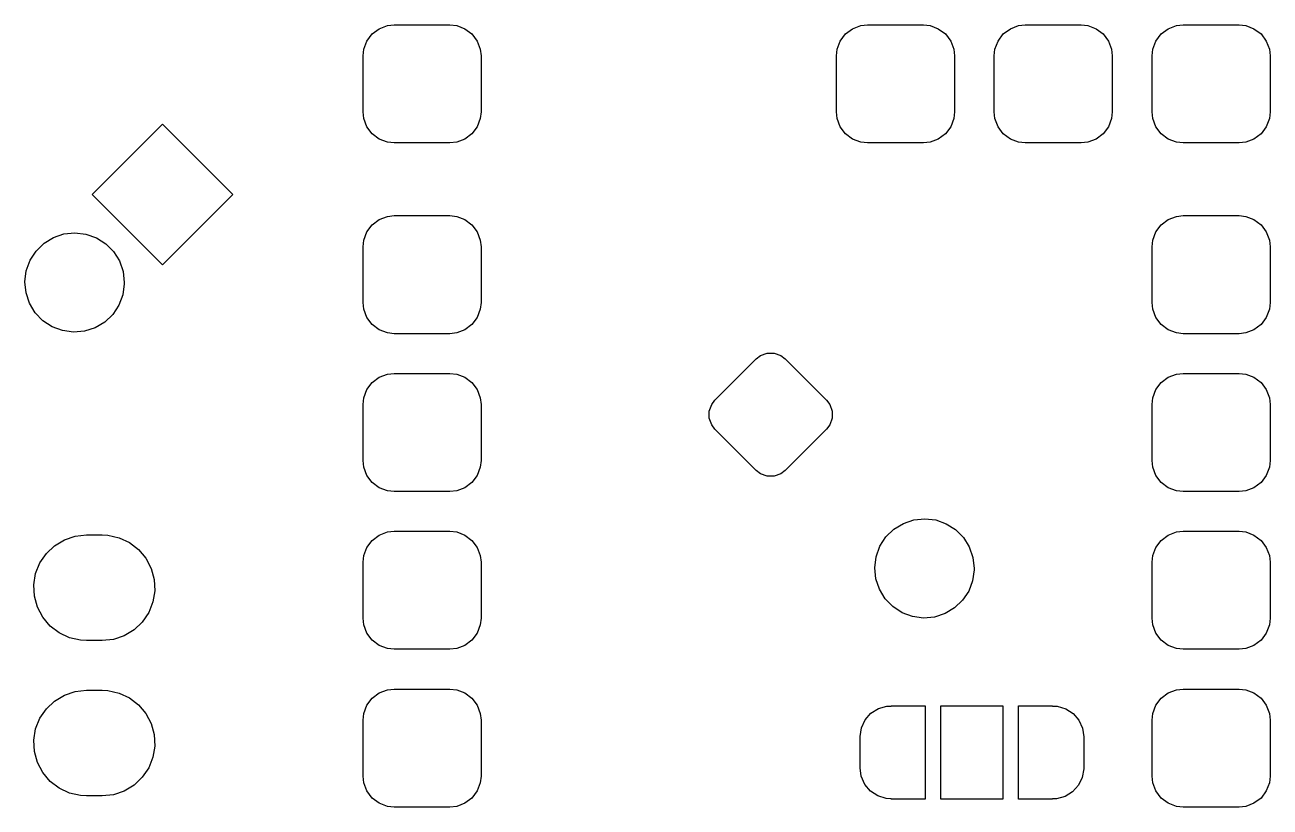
# Model space of a CAD drawing. Extents: x 100.3 to 143.7, y -109.4 to -50.6.
# Drawn here: x 101.36 to 121.4, y -80.98 to -68.39 of the extents above; entities that cross this region are included whole.
import ezdxf

# ---------------------------------------------------------------- set-up
doc = ezdxf.new("R2010")
doc.units = 0
doc.layers.add('BLACK', color=7, linetype='CONTINUOUS')

msp = doc.modelspace()

# ---------------------------------------------------------------- linework, layer by layer
at = {"layer": 'BLACK', "linetype": 'CONTINUOUS'}
for p, q in [((106.861, -68.6497), (106.946, -68.5364)), ((106.946, -68.5364), (107.06, -68.4514)), ((107.06, -68.4514), (107.192, -68.4017)), ((107.192, -68.4017), (107.3, -68.39)), ((107.3, -68.39), (108.2, -68.39)), ((108.2, -68.39), (108.308, -68.4017)), ((108.308, -68.4017), (108.44, -68.4514)), ((108.44, -68.4514), (108.554, -68.5364)), ((108.554, -68.5364), (108.639, -68.6497)), ((114.481, -68.6497), (114.566, -68.5364)), ((114.566, -68.5364), (114.68, -68.4514)), ((114.68, -68.4514), (114.812, -68.4017)), ((114.812, -68.4017), (114.92, -68.39)), ((114.92, -68.39), (115.82, -68.39)), ((115.82, -68.39), (115.928, -68.4017)), ((115.928, -68.4017), (116.06, -68.4514)), ((116.06, -68.4514), (116.174, -68.5364)), ((116.174, -68.5364), (116.259, -68.6497)), ((117.021, -68.6497), (117.106, -68.5364)), ((117.106, -68.5364), (117.22, -68.4514)), ((117.22, -68.4514), (117.352, -68.4017)), ((117.352, -68.4017), (117.46, -68.39)), ((117.46, -68.39), (118.36, -68.39)), ((118.36, -68.39), (118.468, -68.4017)), ((118.468, -68.4017), (118.6, -68.4514)), ((118.6, -68.4514), (118.714, -68.5364)), ((118.714, -68.5364), (118.799, -68.6497)), ((119.561, -68.6497), (119.646, -68.5364)), ((119.646, -68.5364), (119.76, -68.4514)), ((119.76, -68.4514), (119.892, -68.4017)), ((119.892, -68.4017), (120, -68.39)), ((120, -68.39), (120.9, -68.39)), ((120.9, -68.39), (121.008, -68.4017)), ((121.008, -68.4017), (121.14, -68.4514)), ((121.14, -68.4514), (121.254, -68.5364)), ((121.254, -68.5364), (121.339, -68.6497)), ((106.812, -68.7824), (106.861, -68.6497)), ((108.639, -68.6497), (108.688, -68.7824)), ((114.432, -68.7824), (114.481, -68.6497)), ((116.259, -68.6497), (116.308, -68.7824)), ((116.972, -68.7824), (117.021, -68.6497)), ((118.799, -68.6497), (118.848, -68.7824)), ((119.512, -68.7824), (119.561, -68.6497)), ((121.339, -68.6497), (121.388, -68.7824)), ((106.8, -68.8897), (106.812, -68.7824)), ((106.8, -69.7903), (106.8, -68.8897)), ((108.688, -68.7824), (108.7, -68.8897)), ((108.7, -68.8897), (108.7, -69.7903)), ((114.42, -68.8897), (114.432, -68.7824)), ((114.42, -69.7903), (114.42, -68.8897)), ((116.308, -68.7824), (116.32, -68.8897)), ((116.32, -68.8897), (116.32, -69.7903)), ((116.96, -68.8897), (116.972, -68.7824)), ((116.96, -69.7903), (116.96, -68.8897)), ((118.848, -68.7824), (118.86, -68.8897)), ((118.86, -68.8897), (118.86, -69.7903)), ((119.5, -68.8897), (119.512, -68.7824)), ((119.5, -69.7903), (119.5, -68.8897)), ((121.388, -68.7824), (121.4, -68.8897)), ((121.4, -68.8897), (121.4, -69.7903)), ((106.812, -69.8976), (106.8, -69.7903)), ((106.861, -70.0303), (106.812, -69.8976)), ((108.688, -69.8976), (108.639, -70.0303)), ((108.7, -69.7903), (108.688, -69.8976)), ((114.432, -69.8976), (114.42, -69.7903)), ((114.481, -70.0303), (114.432, -69.8976)), ((116.308, -69.8976), (116.259, -70.0303)), ((116.32, -69.7903), (116.308, -69.8976)), ((116.972, -69.8976), (116.96, -69.7903)), ((117.021, -70.0303), (116.972, -69.8976)), ((118.848, -69.8976), (118.799, -70.0303)), ((118.86, -69.7903), (118.848, -69.8976)), ((119.512, -69.8976), (119.5, -69.7903)), ((119.561, -70.0303), (119.512, -69.8976)), ((121.388, -69.8976), (121.339, -70.0303)), ((121.4, -69.7903), (121.388, -69.8976)), ((102.441, -71.1206), (103.572, -69.9893)), ((103.572, -69.9893), (104.704, -71.1206)), ((106.946, -70.1436), (106.861, -70.0303)), ((107.06, -70.2286), (106.946, -70.1436)), ((108.554, -70.1436), (108.44, -70.2286)), ((108.639, -70.0303), (108.554, -70.1436)), ((114.566, -70.1436), (114.481, -70.0303)), ((114.68, -70.2286), (114.566, -70.1436)), ((116.174, -70.1436), (116.06, -70.2286)), ((116.259, -70.0303), (116.174, -70.1436)), ((117.106, -70.1436), (117.021, -70.0303)), ((117.22, -70.2286), (117.106, -70.1436)), ((118.714, -70.1436), (118.6, -70.2286)), ((118.799, -70.0303), (118.714, -70.1436)), ((119.646, -70.1436), (119.561, -70.0303)), ((119.76, -70.2286), (119.646, -70.1436)), ((121.254, -70.1436), (121.14, -70.2286)), ((121.339, -70.0303), (121.254, -70.1436)), ((107.192, -70.2783), (107.06, -70.2286)), ((107.3, -70.29), (107.192, -70.2783)), ((108.2, -70.29), (107.3, -70.29)), ((108.308, -70.2783), (108.2, -70.29)), ((108.44, -70.2286), (108.308, -70.2783)), ((114.812, -70.2783), (114.68, -70.2286)), ((114.92, -70.29), (114.812, -70.2783)), ((115.82, -70.29), (114.92, -70.29)), ((115.928, -70.2783), (115.82, -70.29)), ((116.06, -70.2286), (115.928, -70.2783)), ((117.352, -70.2783), (117.22, -70.2286)), ((117.46, -70.29), (117.352, -70.2783)), ((118.36, -70.29), (117.46, -70.29)), ((118.468, -70.2783), (118.36, -70.29)), ((118.6, -70.2286), (118.468, -70.2783)), ((119.892, -70.2783), (119.76, -70.2286)), ((120, -70.29), (119.892, -70.2783)), ((120.9, -70.29), (120, -70.29)), ((121.008, -70.2783), (120.9, -70.29)), ((121.14, -70.2286), (121.008, -70.2783)), ((103.572, -72.252), (102.441, -71.1206)), ((104.704, -71.1206), (103.572, -72.252)), ((106.946, -71.6064), (107.06, -71.5214)), ((107.06, -71.5214), (107.192, -71.4717)), ((107.192, -71.4717), (107.3, -71.46)), ((107.3, -71.46), (108.2, -71.46)), ((108.2, -71.46), (108.308, -71.4717)), ((108.308, -71.4717), (108.44, -71.5214)), ((108.44, -71.5214), (108.554, -71.6064)), ((119.646, -71.6064), (119.76, -71.5214)), ((119.76, -71.5214), (119.892, -71.4717)), ((119.892, -71.4717), (120, -71.46)), ((120, -71.46), (120.9, -71.46)), ((120.9, -71.46), (121.008, -71.4717)), ((121.008, -71.4717), (121.14, -71.5214)), ((121.14, -71.5214), (121.254, -71.6064)), ((101.986, -71.7535), (102.164, -71.7349)), ((102.164, -71.7349), (102.341, -71.756)), ((106.812, -71.8524), (106.861, -71.7197)), ((106.861, -71.7197), (106.946, -71.6064)), ((108.554, -71.6064), (108.639, -71.7197)), ((108.639, -71.7197), (108.688, -71.8524)), ((119.512, -71.8524), (119.561, -71.7197)), ((119.561, -71.7197), (119.646, -71.6064)), ((121.254, -71.6064), (121.339, -71.7197)), ((121.339, -71.7197), (121.388, -71.8524)), ((101.538, -72.0292), (101.666, -71.9044)), ((101.666, -71.9044), (101.818, -71.811)), ((101.818, -71.811), (101.986, -71.7535)), ((102.341, -71.756), (102.509, -71.8158)), ((102.509, -71.8158), (102.659, -71.9114)), ((102.659, -71.9114), (102.785, -72.0379)), ((106.8, -71.9597), (106.812, -71.8524)), ((108.688, -71.8524), (108.7, -71.9597)), ((119.5, -71.9597), (119.512, -71.8524)), ((121.388, -71.8524), (121.4, -71.9597)), ((101.442, -72.1791), (101.538, -72.0292)), ((102.785, -72.0379), (102.88, -72.1892)), ((106.8, -72.8603), (106.8, -71.9597)), ((108.7, -71.9597), (108.7, -72.8603)), ((119.5, -72.8603), (119.5, -71.9597)), ((121.4, -71.9597), (121.4, -72.8603)), ((101.358, -72.5237), (101.381, -72.3467)), ((101.381, -72.3467), (101.442, -72.1791)), ((102.88, -72.1892), (102.938, -72.3576)), ((101.376, -72.7012), (101.358, -72.5237)), ((102.938, -72.3576), (102.958, -72.5348)), ((102.958, -72.5348), (102.958, -72.5572)), ((101.432, -72.8704), (101.376, -72.7012)), ((102.933, -72.7338), (102.87, -72.9005)), ((102.958, -72.5572), (102.933, -72.7338)), ((101.524, -73.023), (101.432, -72.8704)), ((102.87, -72.9005), (102.771, -73.0491)), ((106.812, -72.9676), (106.8, -72.8603)), ((108.7, -72.8603), (108.688, -72.9676)), ((119.512, -72.9676), (119.5, -72.8603)), ((121.4, -72.8603), (121.388, -72.9676)), ((101.648, -73.1513), (101.524, -73.023)), ((101.797, -73.2489), (101.648, -73.1513)), ((102.771, -73.0491), (102.642, -73.1721)), ((106.861, -73.1003), (106.812, -72.9676)), ((106.946, -73.2136), (106.861, -73.1003)), ((108.639, -73.1003), (108.554, -73.2136)), ((108.688, -72.9676), (108.639, -73.1003)), ((119.561, -73.1003), (119.512, -72.9676)), ((119.646, -73.2136), (119.561, -73.1003)), ((121.339, -73.1003), (121.254, -73.2136)), ((121.388, -72.9676), (121.339, -73.1003)), ((101.965, -73.3111), (101.797, -73.2489)), ((102.141, -73.3347), (101.965, -73.3111)), ((102.319, -73.3185), (102.141, -73.3347)), ((102.489, -73.2634), (102.319, -73.3185)), ((102.642, -73.1721), (102.489, -73.2634)), ((107.06, -73.2986), (106.946, -73.2136)), ((107.192, -73.3483), (107.06, -73.2986)), ((107.3, -73.36), (107.192, -73.3483)), ((108.308, -73.3483), (108.2, -73.36)), ((108.44, -73.2986), (108.308, -73.3483)), ((108.554, -73.2136), (108.44, -73.2986)), ((119.76, -73.2986), (119.646, -73.2136)), ((119.892, -73.3483), (119.76, -73.2986)), ((120, -73.36), (119.892, -73.3483)), ((121.008, -73.3483), (120.9, -73.36)), ((121.14, -73.2986), (121.008, -73.3483)), ((121.254, -73.2136), (121.14, -73.2986)), ((108.2, -73.36), (107.3, -73.36)), ((120.9, -73.36), (120, -73.36)), ((113.13, -73.7643), (113.198, -73.7119)), ((113.198, -73.7119), (113.305, -73.6727)), ((113.305, -73.6727), (113.42, -73.6727)), ((113.42, -73.6727), (113.527, -73.7119)), ((113.527, -73.7119), (113.596, -73.7643)), ((112.464, -74.4295), (113.13, -73.7643)), ((113.596, -73.7643), (114.261, -74.4295)), ((106.861, -74.2597), (106.946, -74.1464)), ((106.946, -74.1464), (107.06, -74.0614)), ((107.06, -74.0614), (107.192, -74.0117)), ((107.192, -74.0117), (107.3, -74)), ((107.3, -74), (108.2, -74)), ((108.2, -74), (108.308, -74.0117)), ((108.308, -74.0117), (108.44, -74.0614)), ((108.44, -74.0614), (108.554, -74.1464)), ((108.554, -74.1464), (108.639, -74.2597)), ((119.561, -74.2597), (119.646, -74.1464)), ((119.646, -74.1464), (119.76, -74.0614)), ((119.76, -74.0614), (119.892, -74.0117)), ((119.892, -74.0117), (120, -74)), ((120, -74), (120.9, -74)), ((120.9, -74), (121.008, -74.0117)), ((121.008, -74.0117), (121.14, -74.0614)), ((121.14, -74.0614), (121.254, -74.1464)), ((121.254, -74.1464), (121.339, -74.2597)), ((106.812, -74.3924), (106.861, -74.2597)), ((108.639, -74.2597), (108.688, -74.3924)), ((119.512, -74.3924), (119.561, -74.2597)), ((121.339, -74.2597), (121.388, -74.3924)), ((106.8, -74.4997), (106.812, -74.3924)), ((106.8, -75.4003), (106.8, -74.4997)), ((108.688, -74.3924), (108.7, -74.4997)), ((108.7, -74.4997), (108.7, -75.4003)), ((112.373, -74.6053), (112.412, -74.4978)), ((112.412, -74.4978), (112.464, -74.4295)), ((114.261, -74.4295), (114.313, -74.4978)), ((114.313, -74.4978), (114.352, -74.6053)), ((119.5, -74.4997), (119.512, -74.3924)), ((119.5, -75.4003), (119.5, -74.4997)), ((121.388, -74.3924), (121.4, -74.4997)), ((121.4, -74.4997), (121.4, -75.4003)), ((112.373, -74.7198), (112.373, -74.6053)), ((112.412, -74.8274), (112.373, -74.7198)), ((114.352, -74.7198), (114.313, -74.8274)), ((114.352, -74.6053), (114.352, -74.7198)), ((112.464, -74.8956), (112.412, -74.8274)), ((113.13, -75.5609), (112.464, -74.8956)), ((114.261, -74.8956), (113.596, -75.5609)), ((114.313, -74.8274), (114.261, -74.8956)), ((106.812, -75.5076), (106.8, -75.4003)), ((106.861, -75.6403), (106.812, -75.5076)), ((108.688, -75.5076), (108.639, -75.6403)), ((108.7, -75.4003), (108.688, -75.5076)), ((119.512, -75.5076), (119.5, -75.4003)), ((119.561, -75.6403), (119.512, -75.5076)), ((121.388, -75.5076), (121.339, -75.6403)), ((121.4, -75.4003), (121.388, -75.5076)), ((106.946, -75.7536), (106.861, -75.6403)), ((107.06, -75.8386), (106.946, -75.7536)), ((108.554, -75.7536), (108.44, -75.8386)), ((108.639, -75.6403), (108.554, -75.7536)), ((113.198, -75.6133), (113.13, -75.5609)), ((113.305, -75.6524), (113.198, -75.6133)), ((113.42, -75.6524), (113.305, -75.6524)), ((113.527, -75.6133), (113.42, -75.6524)), ((113.596, -75.5609), (113.527, -75.6133)), ((119.646, -75.7536), (119.561, -75.6403)), ((119.76, -75.8386), (119.646, -75.7536)), ((121.254, -75.7536), (121.14, -75.8386)), ((121.339, -75.6403), (121.254, -75.7536)), ((107.192, -75.8883), (107.06, -75.8386)), ((107.3, -75.9), (107.192, -75.8883)), ((108.2, -75.9), (107.3, -75.9)), ((108.308, -75.8883), (108.2, -75.9)), ((108.44, -75.8386), (108.308, -75.8883)), ((119.892, -75.8883), (119.76, -75.8386)), ((120, -75.9), (119.892, -75.8883)), ((120.9, -75.9), (120, -75.9)), ((121.008, -75.8883), (120.9, -75.9)), ((121.14, -75.8386), (121.008, -75.8883)), ((115.497, -76.4136), (115.666, -76.3561)), ((115.666, -76.3561), (115.843, -76.3375)), ((115.843, -76.3375), (116.02, -76.3586)), ((116.02, -76.3586), (116.188, -76.4184)), ((107.06, -76.6014), (107.192, -76.5517)), ((107.192, -76.5517), (107.3, -76.54)), ((107.3, -76.54), (108.2, -76.54)), ((108.2, -76.54), (108.308, -76.5517)), ((108.308, -76.5517), (108.44, -76.6014)), ((115.217, -76.6318), (115.345, -76.507)), ((115.345, -76.507), (115.497, -76.4136)), ((116.188, -76.4184), (116.339, -76.514)), ((116.339, -76.514), (116.464, -76.6405)), ((119.76, -76.6014), (119.892, -76.5517)), ((119.892, -76.5517), (120, -76.54)), ((120, -76.54), (120.9, -76.54)), ((120.9, -76.54), (121.008, -76.5517)), ((121.008, -76.5517), (121.14, -76.6014)), ((101.836, -76.773), (101.993, -76.6784)), ((101.993, -76.6784), (102.167, -76.6198)), ((102.167, -76.6198), (102.35, -76.6)), ((102.35, -76.6), (102.6, -76.6)), ((102.6, -76.6), (102.695, -76.6053)), ((102.695, -76.6053), (102.874, -76.6453)), ((102.874, -76.6453), (103.04, -76.7229)), ((103.04, -76.7229), (103.186, -76.8345)), ((106.861, -76.7997), (106.946, -76.6864)), ((106.946, -76.6864), (107.06, -76.6014)), ((108.44, -76.6014), (108.554, -76.6864)), ((108.554, -76.6864), (108.639, -76.7997)), ((115.121, -76.7817), (115.217, -76.6318)), ((116.464, -76.6405), (116.559, -76.7918)), ((119.561, -76.7997), (119.646, -76.6864)), ((119.646, -76.6864), (119.76, -76.6014)), ((121.14, -76.6014), (121.254, -76.6864)), ((121.254, -76.6864), (121.339, -76.7997)), ((101.599, -77.0509), (101.703, -76.8991)), ((101.703, -76.8991), (101.836, -76.773)), ((103.186, -76.8345), (103.305, -76.9747)), ((106.8, -77.0397), (106.812, -76.9324)), ((106.812, -76.9324), (106.861, -76.7997)), ((108.639, -76.7997), (108.688, -76.9324)), ((108.688, -76.9324), (108.7, -77.0397)), ((115.038, -77.1263), (115.06, -76.9493)), ((115.06, -76.9493), (115.121, -76.7817)), ((116.559, -76.7918), (116.618, -76.9602)), ((116.618, -76.9602), (116.637, -77.1374)), ((119.5, -77.0397), (119.512, -76.9324)), ((119.512, -76.9324), (119.561, -76.7997)), ((121.339, -76.7997), (121.388, -76.9324)), ((121.388, -76.9324), (121.4, -77.0397)), ((101.531, -77.2214), (101.599, -77.0509)), ((103.305, -76.9747), (103.39, -77.1371)), ((103.39, -77.1371), (103.439, -77.3141)), ((106.8, -77.9403), (106.8, -77.0397)), ((108.7, -77.0397), (108.7, -77.9403)), ((115.055, -77.3038), (115.038, -77.1263)), ((116.637, -77.1598), (116.612, -77.3364)), ((116.637, -77.1374), (116.637, -77.1598)), ((119.5, -77.9403), (119.5, -77.0397)), ((121.4, -77.0397), (121.4, -77.9403)), ((101.501, -77.4026), (101.531, -77.2214)), ((103.439, -77.3141), (103.449, -77.4974)), ((115.111, -77.473), (115.055, -77.3038)), ((116.612, -77.3364), (116.549, -77.5031)), ((101.511, -77.5859), (101.501, -77.4026)), ((103.449, -77.4974), (103.419, -77.6786)), ((115.204, -77.6256), (115.111, -77.473)), ((116.549, -77.5031), (116.45, -77.6517)), ((101.56, -77.7629), (101.511, -77.5859)), ((101.645, -77.9253), (101.56, -77.7629)), ((103.419, -77.6786), (103.351, -77.8491)), ((115.327, -77.7538), (115.204, -77.6256)), ((115.477, -77.8515), (115.327, -77.7538)), ((116.45, -77.6517), (116.321, -77.7747)), ((101.764, -78.0655), (101.645, -77.9253)), ((103.351, -77.8491), (103.247, -78.0009)), ((106.812, -78.0476), (106.8, -77.9403)), ((108.7, -77.9403), (108.688, -78.0476)), ((115.644, -77.9137), (115.477, -77.8515)), ((115.821, -77.9373), (115.644, -77.9137)), ((115.998, -77.9211), (115.821, -77.9373)), ((116.168, -77.866), (115.998, -77.9211)), ((116.321, -77.7747), (116.168, -77.866)), ((119.512, -78.0476), (119.5, -77.9403)), ((121.4, -77.9403), (121.388, -78.0476)), ((101.91, -78.1771), (101.764, -78.0655)), ((103.114, -78.1271), (102.957, -78.2216)), ((103.247, -78.0009), (103.114, -78.1271)), ((106.861, -78.1803), (106.812, -78.0476)), ((108.688, -78.0476), (108.639, -78.1803)), ((119.561, -78.1803), (119.512, -78.0476)), ((121.388, -78.0476), (121.339, -78.1803)), ((102.076, -78.2547), (101.91, -78.1771)), ((102.255, -78.2947), (102.076, -78.2547)), ((102.35, -78.3), (102.255, -78.2947)), ((102.6, -78.3), (102.35, -78.3)), ((102.783, -78.2802), (102.6, -78.3)), ((102.957, -78.2216), (102.783, -78.2802)), ((106.946, -78.2936), (106.861, -78.1803)), ((107.06, -78.3786), (106.946, -78.2936)), ((108.554, -78.2936), (108.44, -78.3786)), ((108.639, -78.1803), (108.554, -78.2936)), ((119.646, -78.2936), (119.561, -78.1803)), ((119.76, -78.3786), (119.646, -78.2936)), ((121.254, -78.2936), (121.14, -78.3786)), ((121.339, -78.1803), (121.254, -78.2936)), ((107.192, -78.4283), (107.06, -78.3786)), ((107.3, -78.44), (107.192, -78.4283)), ((108.2, -78.44), (107.3, -78.44)), ((108.308, -78.4283), (108.2, -78.44)), ((108.44, -78.3786), (108.308, -78.4283)), ((119.892, -78.4283), (119.76, -78.3786)), ((120, -78.44), (119.892, -78.4283)), ((120.9, -78.44), (120, -78.44)), ((121.008, -78.4283), (120.9, -78.44)), ((121.14, -78.3786), (121.008, -78.4283)), ((101.993, -79.1784), (102.167, -79.1198)), ((102.167, -79.1198), (102.35, -79.1)), ((102.35, -79.1), (102.6, -79.1)), ((102.6, -79.1), (102.695, -79.1053)), ((102.695, -79.1053), (102.874, -79.1453)), ((102.874, -79.1453), (103.04, -79.2229)), ((106.946, -79.2264), (107.06, -79.1414)), ((107.06, -79.1414), (107.192, -79.0917)), ((107.192, -79.0917), (107.3, -79.08)), ((107.3, -79.08), (108.2, -79.08)), ((108.2, -79.08), (108.308, -79.0917)), ((108.308, -79.0917), (108.44, -79.1414)), ((108.44, -79.1414), (108.554, -79.2264)), ((119.646, -79.2264), (119.76, -79.1414)), ((119.76, -79.1414), (119.892, -79.0917)), ((119.892, -79.0917), (120, -79.08)), ((120, -79.08), (120.9, -79.08)), ((120.9, -79.08), (121.008, -79.0917)), ((121.008, -79.0917), (121.14, -79.1414)), ((121.14, -79.1414), (121.254, -79.2264)), ((101.703, -79.3991), (101.836, -79.273)), ((101.836, -79.273), (101.993, -79.1784)), ((103.04, -79.2229), (103.186, -79.3345)), ((103.186, -79.3345), (103.305, -79.4747)), ((106.812, -79.4724), (106.861, -79.3397)), ((106.861, -79.3397), (106.946, -79.2264)), ((108.554, -79.2264), (108.639, -79.3397)), ((108.639, -79.3397), (108.688, -79.4724)), ((115.096, -79.3936), (115.232, -79.3546)), ((115.232, -79.3546), (115.3, -79.355)), ((115.3, -79.355), (115.3, -79.35)), ((115.3, -79.35), (115.85, -79.35)), ((115.85, -79.35), (115.85, -80.85)), ((116.1, -80.85), (116.1, -79.35)), ((116.1, -79.35), (117.1, -79.35)), ((117.1, -79.35), (117.1, -80.85)), ((117.35, -80.85), (117.35, -79.35)), ((117.35, -79.35), (117.9, -79.35)), ((117.9, -79.35), (117.9, -79.355)), ((117.9, -79.355), (117.974, -79.3555)), ((117.974, -79.3555), (118.11, -79.3961)), ((119.512, -79.4724), (119.561, -79.3397)), ((119.561, -79.3397), (119.646, -79.2264)), ((121.254, -79.2264), (121.339, -79.3397)), ((121.339, -79.3397), (121.388, -79.4724)), ((101.531, -79.7214), (101.599, -79.5509)), ((101.599, -79.5509), (101.703, -79.3991)), ((103.305, -79.4747), (103.39, -79.6371)), ((106.8, -79.5797), (106.812, -79.4724)), ((108.688, -79.4724), (108.7, -79.5797)), ((114.882, -79.5755), (114.976, -79.4692)), ((114.976, -79.4692), (115.096, -79.3936)), ((118.11, -79.3961), (118.229, -79.4732)), ((118.229, -79.4732), (118.321, -79.5806)), ((119.5, -79.5797), (119.512, -79.4724)), ((121.388, -79.4724), (121.4, -79.5797)), ((101.501, -79.9026), (101.531, -79.7214)), ((103.39, -79.6371), (103.439, -79.8141)), ((106.8, -80.4803), (106.8, -79.5797)), ((108.7, -79.5797), (108.7, -80.4803)), ((114.8, -79.8439), (114.822, -79.7038)), ((114.822, -79.7038), (114.882, -79.5755)), ((118.321, -79.5806), (118.38, -79.7097)), ((118.38, -79.7097), (118.4, -79.85)), ((119.5, -80.4803), (119.5, -79.5797)), ((121.4, -79.5797), (121.4, -80.4803)), ((101.511, -80.0859), (101.501, -79.9026)), ((103.439, -79.8141), (103.449, -79.9974)), ((114.801, -79.85), (114.8, -79.8439)), ((114.8, -80.35), (114.8, -79.85)), ((114.8, -79.85), (114.801, -79.85)), ((118.4, -79.85), (118.4, -80.35)), ((101.56, -80.2629), (101.511, -80.0859)), ((103.449, -79.9974), (103.419, -80.1786)), ((101.645, -80.4253), (101.56, -80.2629)), ((103.351, -80.3491), (103.247, -80.5009)), ((103.419, -80.1786), (103.351, -80.3491)), ((114.801, -80.35), (114.8, -80.35)), ((114.818, -80.4845), (114.801, -80.35)), ((118.4, -80.3622), (118.376, -80.502)), ((118.4, -80.35), (118.4, -80.3622)), ((101.764, -80.5655), (101.645, -80.4253)), ((101.91, -80.6771), (101.764, -80.5655)), ((103.247, -80.5009), (103.114, -80.6271)), ((106.812, -80.5876), (106.8, -80.4803)), ((108.7, -80.4803), (108.688, -80.5876)), ((114.876, -80.6142), (114.818, -80.4845)), ((118.376, -80.502), (118.315, -80.6296)), ((119.512, -80.5876), (119.5, -80.4803)), ((121.4, -80.4803), (121.388, -80.5876)), ((102.076, -80.7547), (101.91, -80.6771)), ((102.255, -80.7947), (102.076, -80.7547)), ((102.957, -80.7216), (102.783, -80.7802)), ((103.114, -80.6271), (102.957, -80.7216)), ((106.861, -80.7203), (106.812, -80.5876)), ((106.946, -80.8336), (106.861, -80.7203)), ((108.639, -80.7203), (108.554, -80.8336)), ((108.688, -80.5876), (108.639, -80.7203)), ((114.967, -80.7227), (114.876, -80.6142)), ((115.085, -80.8013), (114.967, -80.7227)), ((118.219, -80.7347), (118.099, -80.8089)), ((118.315, -80.6296), (118.219, -80.7347)), ((119.561, -80.7203), (119.512, -80.5876)), ((119.646, -80.8336), (119.561, -80.7203)), ((121.339, -80.7203), (121.254, -80.8336)), ((121.388, -80.5876), (121.339, -80.7203)), ((102.35, -80.8), (102.255, -80.7947)), ((102.6, -80.8), (102.35, -80.8)), ((102.783, -80.7802), (102.6, -80.8)), ((107.06, -80.9186), (106.946, -80.8336)), ((107.192, -80.9683), (107.06, -80.9186)), ((107.3, -80.98), (107.192, -80.9683)), ((108.308, -80.9683), (108.2, -80.98)), ((108.44, -80.9186), (108.308, -80.9683)), ((108.554, -80.8336), (108.44, -80.9186)), ((115.22, -80.8436), (115.085, -80.8013)), ((115.3, -80.845), (115.22, -80.8436)), ((115.3, -80.85), (115.3, -80.845)), ((115.85, -80.85), (115.3, -80.85)), ((117.1, -80.85), (116.1, -80.85)), ((117.9, -80.85), (117.35, -80.85)), ((117.962, -80.8462), (117.9, -80.845)), ((117.9, -80.845), (117.9, -80.85)), ((118.099, -80.8089), (117.962, -80.8462)), ((119.76, -80.9186), (119.646, -80.8336)), ((119.892, -80.9683), (119.76, -80.9186)), ((120, -80.98), (119.892, -80.9683)), ((121.008, -80.9683), (120.9, -80.98)), ((121.14, -80.9186), (121.008, -80.9683)), ((121.254, -80.8336), (121.14, -80.9186)), ((108.2, -80.98), (107.3, -80.98)), ((120.9, -80.98), (120, -80.98))]:
    msp.add_line(p, q, dxfattribs=at)

doc.saveas('drawing.dxf')
